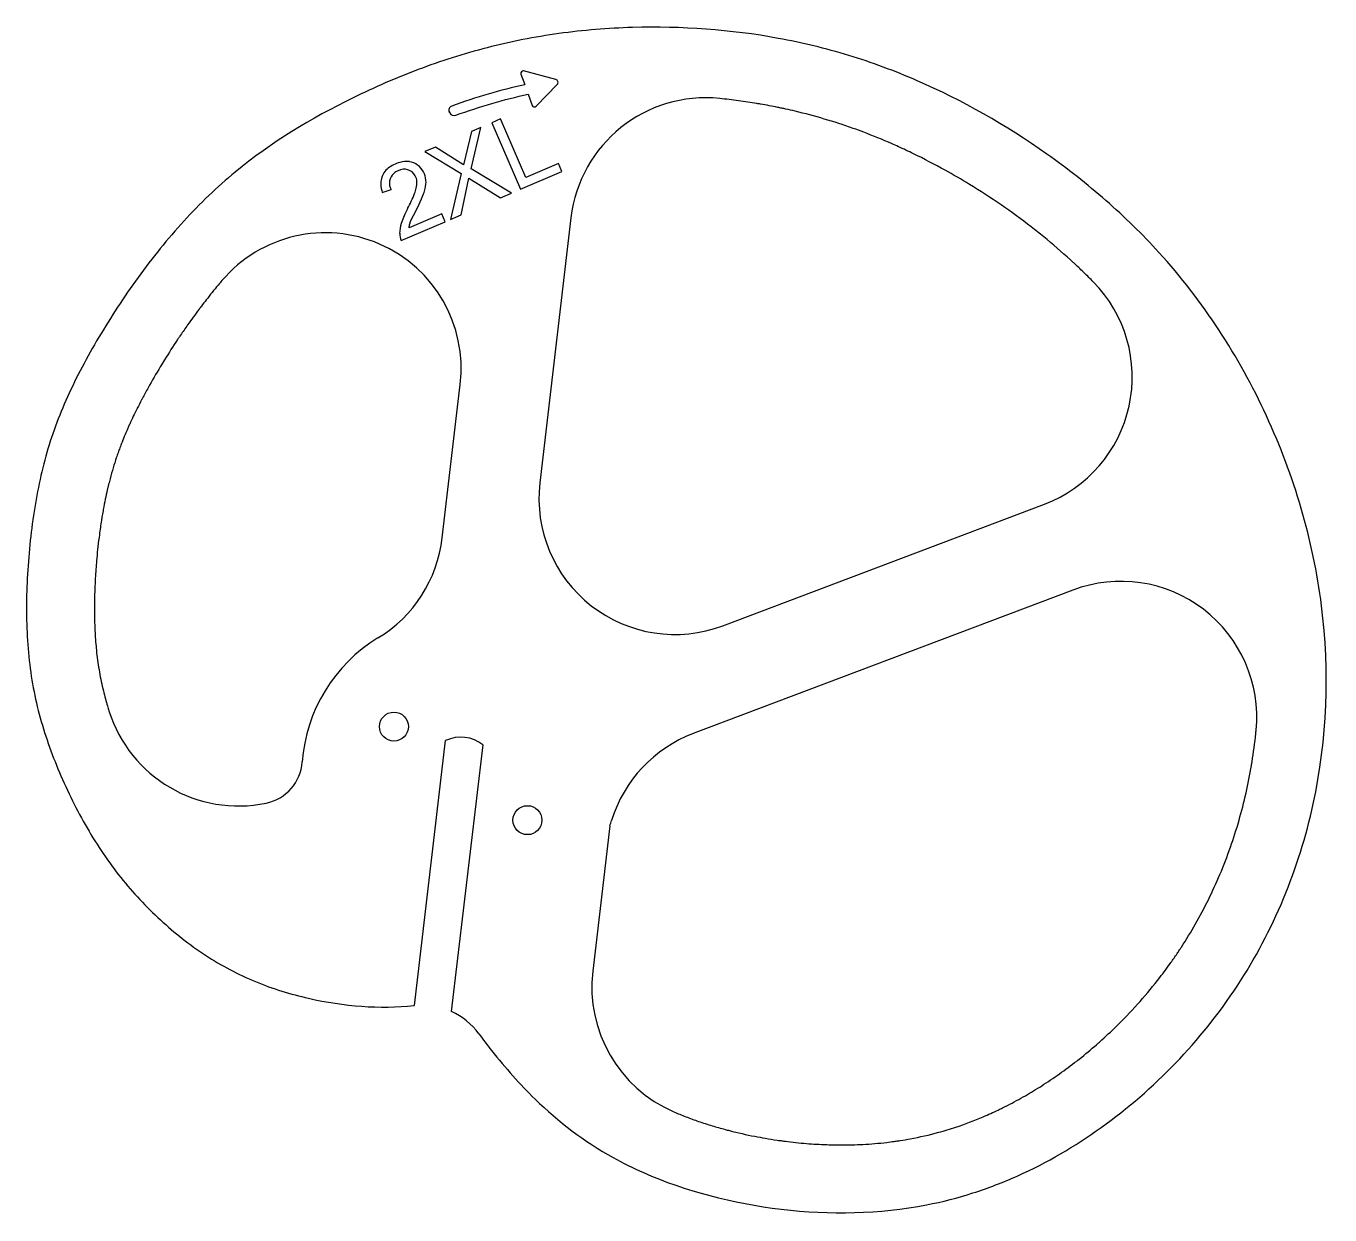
# Model space of a CAD drawing. Extents: x 267 to 555, y 88 to 351.
import ezdxf

# ---------------------------------------------------------------- set-up
doc = ezdxf.new("R2010")
doc.units = 0
doc.header["$LTSCALE"] = 12.7
doc.layers.add('VISIBLE', color=7, linetype='CONTINUOUS')

msp = doc.modelspace()

# ---------------------------------------------------------------- linework, layer by layer
at = {"layer": 'VISIBLE'}
for p, q in [((376.42, 339.95), (377.26, 337.61)), ((384.14, 338.75), (377.03, 340.63)), ((379.8, 332.83), (384.45, 337.67)), ((378.02, 335.5), (378.92, 333.02)), ((360.61, 331.52), (360.69, 331.36)), ((371.92, 330.04), (369.98, 329.2)), ((369.98, 329.2), (376.31, 314.51)), ((377.51, 317.08), (371.92, 330.04)), ((365.49, 327.26), (363.77, 319.92)), ((365.43, 319.03), (367.6, 328.18)), ((367.6, 328.18), (365.49, 327.26)), ((357.52, 323.83), (355.2, 322.83)), ((355.2, 322.83), (363.25, 317.96)), ((363.77, 319.92), (357.52, 323.83)), ((384.74, 320.2), (377.51, 317.08)), ((385.49, 318.46), (384.74, 320.2)), ((363.25, 317.96), (360.87, 307.85)), ((363.2, 308.86), (364.91, 316.97)), ((364.91, 316.97), (371.93, 312.62)), ((374.34, 313.66), (365.43, 319.03)), ((376.31, 314.51), (385.49, 318.46)), ((345.79, 313.81), (347.73, 314.42)), ((353.63, 310.56), (354.49, 312.42)), ((354.49, 312.42), (354.93, 313.51)), ((371.93, 312.62), (374.34, 313.66)), ((350.8, 308.99), (350.33, 307.91)), ((351.4, 310.21), (350.8, 308.99)), ((358.95, 309.08), (351.74, 305.97)), ((352.14, 307.6), (352.66, 308.7)), ((352.66, 308.7), (353.63, 310.56)), ((359.69, 307.34), (358.95, 309.08)), ((360.87, 307.85), (363.2, 308.86)), ((387.47, 308.2), (380.61, 249.63)), ((349.98, 303.16), (359.69, 307.34)), ((350.33, 307.91), (350, 306.97)), ((351.74, 305.97), (351.82, 306.61)), ((351.82, 306.61), (352.14, 307.6)), ((359.05, 237.51), (363.02, 271.39)), ((421.02, 218.08), (492.07, 244.95)), ((498.34, 225.94), (414.48, 194.23)), ((352.9, 134.2), (359.8, 192.73)), ((361.1, 132.86), (368.05, 191.76)), ((396.05, 173.87), (392.28, 141.73))]:
    msp.add_line(p, q, dxfattribs=at)
for centre in [(348.38, 195.78), (377.86, 175.12)]:
    msp.add_circle(centre, 3.2, dxfattribs=at)
for centre, radius, start, end in [((376.9, 340.13), 0.517, 75.1808, 199.8548), ((383.98, 338.12), 0.648, 316.1498, 75.1808), ((417.27, 304.71), 30, 84.0642, 173.3166), ((361.47, 331.98), 0.971, 110.0399, 207.9978), ((361.66, 331.88), 1.1, 207.9973, 289.9753), ((379.42, 333.2), 0.53, 199.8548, 316.1498), ((351.06, 314.28), 6.27, 116.2927, 128.8083), ((351.82, 312.91), 7.84, 106.0444, 116.818), ((351.07, 315.63), 5.02, 81.673, 106.3496), ((351.15, 316.41), 4.23, 27.7208, 81.2379), ((349.97, 315.75), 4.51, 165.9677, 181.6016), ((349.82, 315.72), 4.37, 127.9379, 165.1542), ((350.33, 315.81), 2.95, 132.184, 208.2192), ((350.77, 315.18), 3.71, 112.6386, 130.646), ((350.63, 316.11), 2.81, 29.2411, 117.4321), ((350.39, 316.06), 3.05, 3.5383, 27.7947), ((350.35, 316.03), 5.11, 344.255, 27.3314), ((351.81, 315.85), 6.35, 182.0992, 198.7709), ((343.5, 317.13), 10.09, 339.2146, 346.1915), ((348.16, 315.97), 5.29, 346.3236, 3.0043), ((345.18, 317.07), 10.38, 339.905, 346.4779), ((323.37, 325.1), 31.74, 332.0288, 338.6577), ((357.07, 304.71), 7.43, 162.2802, 179.5928), ((333.23, 274.88), 30, 353.3166, 139.5829), ((353.22, 304.68), 3.58, 178.6553, 205.074), ((481.46, 273.01), 30, 290.7161, 44.5092), ((410.41, 246.14), 30, 173.3166, 290.7161), ((329.26, 241), 30, 301.2965, 353.3166), ((508.96, 197.88), 30, 354.5138, 110.7161), ((363.02, 185.46), 35, 121.2965, 175.8865), ((314.04, 208.26), 30, 197.4453, 281.8049), ((363.12, 185.45), 8, 52.0273, 114.5241), ((425.09, 166.17), 30, 110.7161, 162.7363), ((318.14, 188.69), 10, 281.8049, 355.8865), ((363.02, 185.46), 35, 340.6635, 342.7363), ((422.08, 138.24), 30, 173.3166, 246.705), ((354.57, 118.73), 15.56, 96.1632, 96.4088), ((354.57, 118.73), 15.56, 36.1525, 65.2012)]:
    msp.add_arc(centre, radius, start, end, dxfattribs=at)
msp.add_ellipse((371.1, 233.14), major_axis=(-86.53, -85.09), ratio=0.752268, start_param=4.018189, end_param=4.168194, dxfattribs=at)
at = {"layer": 'VISIBLE', "extrusion": (2.8318e-14, -1.26021e-13, -1)}
msp.add_ellipse((371.48, 221.44), major_axis=(-82.93, -98.18), ratio=0.758936, start_param=2.217985, end_param=2.361525, dxfattribs=at)
at = {"layer": 'VISIBLE'}
for points, knots in [([(367.14, 127.91), (368.06, 126.65), (370.47, 123.47), (374.58, 118.58), (382.81, 109.94), (392.27, 102.68), (410.11, 93.86), (433.71, 87.71), (459.28, 88.16), (476.34, 92.57), (489.53, 97.64), (504.96, 106.67), (521.46, 120.95), (539.78, 143.79), (553.99, 178.1), (555.69, 222.84), (542.92, 265.47), (524.14, 294.36), (505.86, 312.22), (488.42, 325.91), (469.08, 336.89), (448.9, 344.38), (428.17, 349.37), (406.53, 350.95), (384.76, 349.21), (368.87, 346.05), (353.59, 341.18), (334.42, 332.79), (316.94, 322.25), (301.74, 307.74), (291.64, 295.14), (282.91, 281.79), (275.89, 268.61), (271.14, 255.69), (268.39, 241.65), (267.04, 226.63), (267.28, 211.93), (269.26, 200.68), (271.94, 192.03), (275.24, 183.53), (280.38, 173.17), (287.84, 162.14), (296.57, 152.87), (306.53, 144.95), (317.7, 139.05), (333.46, 134.3), (345.19, 133.34), (352.84, 134.19)], [14.838696, 14.838696, 14.838696, 14.838696, 21.727725, 32.591587, 43.45545, 76.047037, 86.910899, 130.366349, 173.821799, 188.306949, 202.792099, 231.762398, 260.732698, 289.702998, 347.643598, 405.584197, 463.524797, 521.465396, 543.193121, 564.920846, 608.376296, 630.104021, 651.831746, 695.287195, 717.01492, 738.742645, 760.47037, 782.198095, 825.653544, 847.381269, 869.108994, 890.836719, 912.564444, 934.292169, 956.019893, 977.747618, 999.475343, 1021.203068, 1032.06693, 1042.930793, 1064.658518, 1086.386243, 1108.113967, 1129.841692, 1151.569417, 1173.297142, 1216.752592, 1216.752592, 1216.752592, 1216.752592]), ([(502.85, 294.05), (502.21, 294.7), (501.55, 295.35), (500.89, 295.99), (500.23, 296.64), (499.55, 297.28), (498.87, 297.92), (498.67, 298.11), (498.46, 298.31), (498.25, 298.5), (498.11, 298.63), (497.97, 298.75), (497.83, 298.88), (495.91, 300.64), (493.93, 302.34), (491.9, 304), (490.99, 304.73), (490.07, 305.46), (489.15, 306.18), (486.98, 307.86), (484.77, 309.48), (482.5, 311.03), (480.21, 312.61), (477.88, 314.13), (475.51, 315.57), (473.73, 316.66), (471.93, 317.71), (470.12, 318.71), (467.81, 320), (465.47, 321.21), (463.12, 322.35), (462.02, 322.89), (460.92, 323.4), (459.82, 323.9), (459.34, 324.12), (458.87, 324.33), (458.4, 324.54), (456.33, 325.45), (454.24, 326.3), (452.15, 327.09), (451.36, 327.39), (450.57, 327.68), (449.78, 327.96), (447.68, 328.71), (445.57, 329.39), (443.44, 330.02), (441.31, 330.65), (439.16, 331.23), (437, 331.74), (436.3, 331.91), (435.6, 332.07), (434.9, 332.22), (434.62, 332.28), (434.34, 332.34), (434.06, 332.4), (433.91, 332.43), (433.75, 332.47), (433.6, 332.5), (433.45, 332.53), (433.31, 332.56), (433.17, 332.59), (431.9, 332.85), (430.63, 333.09), (429.35, 333.31), (429.08, 333.35), (428.81, 333.4), (428.55, 333.44), (427.2, 333.67), (425.84, 333.87), (424.48, 334.06), (423.11, 334.24), (421.74, 334.4), (420.37, 334.55)], [628.103222, 628.103222, 628.103222, 628.103222, 633.038031, 633.038031, 633.038031, 638.015489, 638.015489, 638.015489, 639.523932, 639.523932, 639.523932, 640.536069, 640.536069, 640.536069, 654.389251, 654.389251, 654.389251, 660.574856, 660.574856, 660.574856, 674.976885, 674.976885, 674.976885, 689.552749, 689.552749, 689.552749, 700.500713, 700.500713, 700.500713, 714.45955, 714.45955, 714.45955, 720.956268, 720.956268, 720.956268, 723.741892, 723.741892, 723.741892, 735.876167, 735.876167, 735.876167, 740.446421, 740.446421, 740.446421, 752.561976, 752.561976, 752.561976, 764.721205, 764.721205, 764.721205, 768.637974, 768.637974, 768.637974, 770.204614, 770.204614, 770.204614, 771.064246, 771.064246, 771.064246, 771.860979, 771.860979, 771.860979, 778.917371, 778.917371, 778.917371, 780.388279, 780.388279, 780.388279, 787.823341, 787.823341, 787.823341, 795.258402, 795.258402, 795.258402, 795.258402]), ([(310.39, 294.33), (310.1, 294), (309.82, 293.66), (309.54, 293.33), (308.65, 292.26), (307.77, 291.16), (306.91, 290.06), (306.55, 289.61), (306.21, 289.15), (305.86, 288.7), (305.68, 288.46), (305.5, 288.22), (305.32, 287.98), (304.47, 286.84), (303.63, 285.69), (302.81, 284.53), (302.28, 283.78), (301.75, 283.02), (301.23, 282.25), (301.08, 282.02), (300.93, 281.8), (300.77, 281.57), (300.71, 281.47), (300.64, 281.38), (300.58, 281.28), (299.6, 279.81), (298.64, 278.33), (297.72, 276.84), (297.4, 276.33), (297.08, 275.81), (296.77, 275.29), (295.83, 273.74), (294.92, 272.18), (294.07, 270.63), (293.64, 269.86), (293.22, 269.09), (292.81, 268.32), (292.78, 268.26), (292.75, 268.2), (292.72, 268.14), (292.69, 268.09), (292.66, 268.03), (292.63, 267.97), (292.31, 267.36), (291.99, 266.75), (291.69, 266.15), (291.67, 266.11), (291.65, 266.07), (291.63, 266.03), (291.35, 265.47), (291.07, 264.9), (290.8, 264.34), (290.53, 263.77), (290.27, 263.21), (290.01, 262.64), (289.9, 262.39), (289.78, 262.13), (289.67, 261.88), (289.62, 261.76), (289.57, 261.65), (289.52, 261.53), (289.28, 260.98), (289.04, 260.43), (288.81, 259.88), (288.58, 259.32), (288.36, 258.77), (288.15, 258.21), (288.01, 257.84), (287.87, 257.48), (287.74, 257.11), (287.6, 256.75), (287.47, 256.38), (287.34, 256.01), (287.28, 255.84), (287.22, 255.66), (287.16, 255.48), (287.12, 255.38), (287.09, 255.28), (287.05, 255.18), (286.81, 254.44), (286.57, 253.71), (286.35, 252.97), (286.11, 252.17), (285.88, 251.36), (285.67, 250.55), (285.56, 250.14), (285.46, 249.73), (285.36, 249.32), (285.3, 249.1), (285.25, 248.87), (285.19, 248.65), (285.17, 248.56), (285.15, 248.46), (285.13, 248.37), (285.1, 248.27), (285.08, 248.17), (285.06, 248.07), (284.9, 247.39), (284.75, 246.71), (284.61, 246.02), (284.46, 245.28), (284.32, 244.53), (284.18, 243.77), (284.1, 243.32), (284.02, 242.86), (283.94, 242.4), (283.9, 242.18), (283.87, 241.96), (283.83, 241.74), (283.81, 241.61), (283.79, 241.49), (283.77, 241.36), (283.6, 240.31), (283.45, 239.25), (283.31, 238.19), (283.09, 236.47), (282.89, 234.73), (282.73, 232.98), (282.61, 231.68), (282.51, 230.37), (282.43, 229.06), (282.39, 228.31), (282.35, 227.57), (282.32, 226.82), (282.31, 226.59), (282.3, 226.36), (282.29, 226.13), (282.24, 224.67), (282.21, 223.22), (282.21, 221.79), (282.21, 221.07), (282.22, 220.36), (282.23, 219.65), (282.24, 219.53), (282.24, 219.4), (282.24, 219.27), (282.24, 219.2), (282.25, 219.13), (282.25, 219.06), (282.26, 218.56), (282.28, 218.05), (282.3, 217.56), (282.33, 216.87), (282.37, 216.19), (282.41, 215.52), (282.46, 214.85), (282.51, 214.18), (282.57, 213.51), (282.6, 213.26), (282.62, 213.01), (282.64, 212.77), (282.66, 212.6), (282.68, 212.44), (282.7, 212.28), (282.7, 212.22), (282.71, 212.17), (282.71, 212.11), (282.8, 211.38), (282.89, 210.66), (282.99, 209.95), (283.09, 209.24), (283.2, 208.54), (283.32, 207.85), (283.44, 207.14), (283.58, 206.44), (283.72, 205.74), (283.87, 205.05), (284.02, 204.36), (284.19, 203.67), (284.34, 203.08), (284.49, 202.5), (284.65, 201.92), (284.79, 201.4), (284.94, 200.88), (285.09, 200.36), (285.2, 200), (285.31, 199.63), (285.42, 199.27)], [1017.648318, 1017.648318, 1017.648318, 1017.648318, 1020.047055, 1020.047055, 1020.047055, 1027.661949, 1027.661949, 1027.661949, 1030.752783, 1030.752783, 1030.752783, 1032.370986, 1032.370986, 1032.370986, 1040.025286, 1040.025286, 1040.025286, 1045.016928, 1045.016928, 1045.016928, 1046.495628, 1046.495628, 1046.495628, 1047.122869, 1047.122869, 1047.122869, 1056.668731, 1056.668731, 1056.668731, 1059.991853, 1059.991853, 1059.991853, 1069.980613, 1069.980613, 1069.980613, 1074.974993, 1074.974993, 1074.974993, 1075.365076, 1075.365076, 1075.365076, 1075.741321, 1075.741321, 1075.741321, 1079.717765, 1079.717765, 1079.717765, 1079.969373, 1079.969373, 1079.969373, 1083.692164, 1083.692164, 1083.692164, 1087.473696, 1087.473696, 1087.473696, 1089.180561, 1089.180561, 1089.180561, 1089.95116, 1089.95116, 1089.95116, 1093.673751, 1093.673751, 1093.673751, 1097.4593, 1097.4593, 1097.4593, 1099.936637, 1099.936637, 1099.936637, 1102.43195, 1102.43195, 1102.43195, 1103.624707, 1103.624707, 1103.624707, 1104.313673, 1104.313673, 1104.313673, 1109.262456, 1109.262456, 1109.262456, 1114.580798, 1114.580798, 1114.580798, 1117.239969, 1117.239969, 1117.239969, 1118.671343, 1118.671343, 1118.671343, 1119.271359, 1119.271359, 1119.271359, 1119.89914, 1119.89914, 1119.89914, 1124.206072, 1124.206072, 1124.206072, 1128.802461, 1128.802461, 1128.802461, 1131.571505, 1131.571505, 1131.571505, 1132.888482, 1132.888482, 1132.888482, 1133.643968, 1133.643968, 1133.643968, 1139.878637, 1139.878637, 1139.878637, 1149.895775, 1149.895775, 1149.895775, 1157.377477, 1157.377477, 1157.377477, 1161.668675, 1161.668675, 1161.668675, 1162.995546, 1162.995546, 1162.995546, 1171.409064, 1171.409064, 1171.409064, 1175.615824, 1175.615824, 1175.615824, 1176.37041, 1176.37041, 1176.37041, 1176.800293, 1176.800293, 1176.800293, 1179.822583, 1179.822583, 1179.822583, 1183.981469, 1183.981469, 1183.981469, 1188.171137, 1188.171137, 1188.171137, 1189.747428, 1189.747428, 1189.747428, 1190.771652, 1190.771652, 1190.771652, 1191.146532, 1191.146532, 1191.146532, 1195.793686, 1195.793686, 1195.793686, 1200.377705, 1200.377705, 1200.377705, 1205.056427, 1205.056427, 1205.056427, 1209.735148, 1209.735148, 1209.735148, 1213.709536, 1213.709536, 1213.709536, 1217.279523, 1217.279523, 1217.279523, 1219.760263, 1219.760263, 1219.760263, 1219.760263]), ([(410.21, 110.68), (411.08, 110.31), (411.96, 109.95), (412.85, 109.6), (413.78, 109.24), (414.71, 108.9), (415.67, 108.57), (416.65, 108.23), (417.65, 107.91), (418.67, 107.6), (419.61, 107.32), (420.56, 107.05), (421.52, 106.79), (421.84, 106.7), (422.17, 106.62), (422.49, 106.53), (424.33, 106.06), (426.2, 105.64), (428.1, 105.27), (428.86, 105.12), (429.62, 104.98), (430.38, 104.85), (431.27, 104.69), (432.17, 104.55), (433.06, 104.42), (433.4, 104.37), (433.74, 104.32), (434.09, 104.28), (434.34, 104.24), (434.59, 104.21), (434.84, 104.18), (436.38, 103.98), (437.92, 103.82), (439.47, 103.69), (440.97, 103.57), (442.47, 103.48), (443.97, 103.43), (444.64, 103.4), (445.31, 103.39), (445.97, 103.38), (446.25, 103.37), (446.54, 103.37), (446.82, 103.37), (446.99, 103.37), (447.16, 103.37), (447.33, 103.37), (448.87, 103.37), (450.41, 103.41), (451.94, 103.49), (453.72, 103.58), (455.48, 103.73), (457.22, 103.94), (457.77, 104), (458.32, 104.07), (458.87, 104.15), (459.16, 104.19), (459.45, 104.23), (459.74, 104.27), (459.9, 104.29), (460.06, 104.32), (460.21, 104.34), (460.95, 104.46), (461.68, 104.58), (462.41, 104.72), (464.54, 105.11), (466.65, 105.59), (468.73, 106.16), (469.99, 106.51), (471.24, 106.88), (472.48, 107.29), (474.52, 107.97), (476.55, 108.74), (478.55, 109.59), (479.66, 110.06), (480.76, 110.56), (481.85, 111.08), (482.16, 111.23), (482.47, 111.38), (482.78, 111.54), (482.98, 111.63), (483.17, 111.73), (483.37, 111.83), (483.55, 111.92), (483.73, 112.01), (483.92, 112.11), (485.24, 112.79), (486.55, 113.5), (487.85, 114.25), (489.07, 114.95), (490.28, 115.69), (491.47, 116.45), (492.79, 117.29), (494.1, 118.17), (495.38, 119.08), (496.67, 119.99), (497.95, 120.94), (499.2, 121.91), (499.57, 122.2), (499.93, 122.49), (500.29, 122.78), (501.55, 123.79), (502.79, 124.83), (504, 125.9), (504.14, 126.03), (504.28, 126.15), (504.42, 126.28), (504.54, 126.38), (504.65, 126.48), (504.77, 126.59), (506.03, 127.72), (507.26, 128.89), (508.46, 130.08), (510.09, 131.7), (511.67, 133.37), (513.19, 135.09), (514.71, 136.8), (516.16, 138.56), (517.56, 140.37), (518.4, 141.45), (519.21, 142.55), (520.01, 143.67), (520.47, 144.32), (520.93, 144.98), (521.38, 145.65), (521.56, 145.92), (521.74, 146.19), (521.92, 146.46), (522.06, 146.66), (522.19, 146.86), (522.32, 147.07), (523.41, 148.74), (524.45, 150.45), (525.44, 152.19), (526.44, 153.95), (527.39, 155.74), (528.28, 157.55), (529.18, 159.39), (530.03, 161.25), (530.83, 163.14), (531.67, 165.12), (532.44, 167.13), (533.16, 169.16), (533.84, 171.12), (534.47, 173.09), (535.05, 175.09), (535.62, 177.08), (536.14, 179.09), (536.59, 181.12), (537.05, 183.13), (537.45, 185.15), (537.79, 187.19), (537.84, 187.46), (537.88, 187.74), (537.93, 188.01), (538.26, 190.09), (538.53, 192.17), (538.75, 194.26), (538.77, 194.51), (538.8, 194.76), (538.82, 195.02)], [101.377983, 101.377983, 101.377983, 101.377983, 107.020249, 107.020249, 107.020249, 112.84828, 112.84828, 112.84828, 118.880816, 118.880816, 118.880816, 124.491723, 124.491723, 124.491723, 126.369674, 126.369674, 126.369674, 137.046949, 137.046949, 137.046949, 141.324441, 141.324441, 141.324441, 146.31728, 146.31728, 146.31728, 148.208455, 148.208455, 148.208455, 149.611452, 149.611452, 149.611452, 158.142465, 158.142465, 158.142465, 166.446094, 166.446094, 166.446094, 170.151358, 170.151358, 170.151358, 171.710545, 171.710545, 171.710545, 172.656019, 172.656019, 172.656019, 181.26715, 181.26715, 181.26715, 191.253562, 191.253562, 191.253562, 194.395689, 194.395689, 194.395689, 196.070005, 196.070005, 196.070005, 196.986594, 196.986594, 196.986594, 201.239975, 201.239975, 201.239975, 213.688942, 213.688942, 213.688942, 221.213047, 221.213047, 221.213047, 233.62428, 233.62428, 233.62428, 240.507487, 240.507487, 240.507487, 242.467094, 242.467094, 242.467094, 243.699675, 243.699675, 243.699675, 244.86345, 244.86345, 244.86345, 253.269112, 253.269112, 253.269112, 261.157107, 261.157107, 261.157107, 269.850118, 269.850118, 269.850118, 278.562933, 278.562933, 278.562933, 281.114251, 281.114251, 281.114251, 289.964996, 289.964996, 289.964996, 290.988109, 290.988109, 290.988109, 291.831629, 291.831629, 291.831629, 301.09011, 301.09011, 301.09011, 313.619956, 313.619956, 313.619956, 326.074714, 326.074714, 326.074714, 333.55016, 333.55016, 333.55016, 337.92748, 337.92748, 337.92748, 339.711619, 339.711619, 339.711619, 341.025606, 341.025606, 341.025606, 351.931914, 351.931914, 351.931914, 362.968949, 362.968949, 362.968949, 374.112919, 374.112919, 374.112919, 385.817758, 385.817758, 385.817758, 397.068291, 397.068291, 397.068291, 408.292365, 408.292365, 408.292365, 419.429581, 419.429581, 419.429581, 420.932275, 420.932275, 420.932275, 432.232524, 432.232524, 432.232524, 433.589896, 433.589896, 433.589896, 433.589896])]:
    msp.add_open_spline(points, degree=3, knots=knots, dxfattribs=at)

doc.saveas('drawing.dxf')
